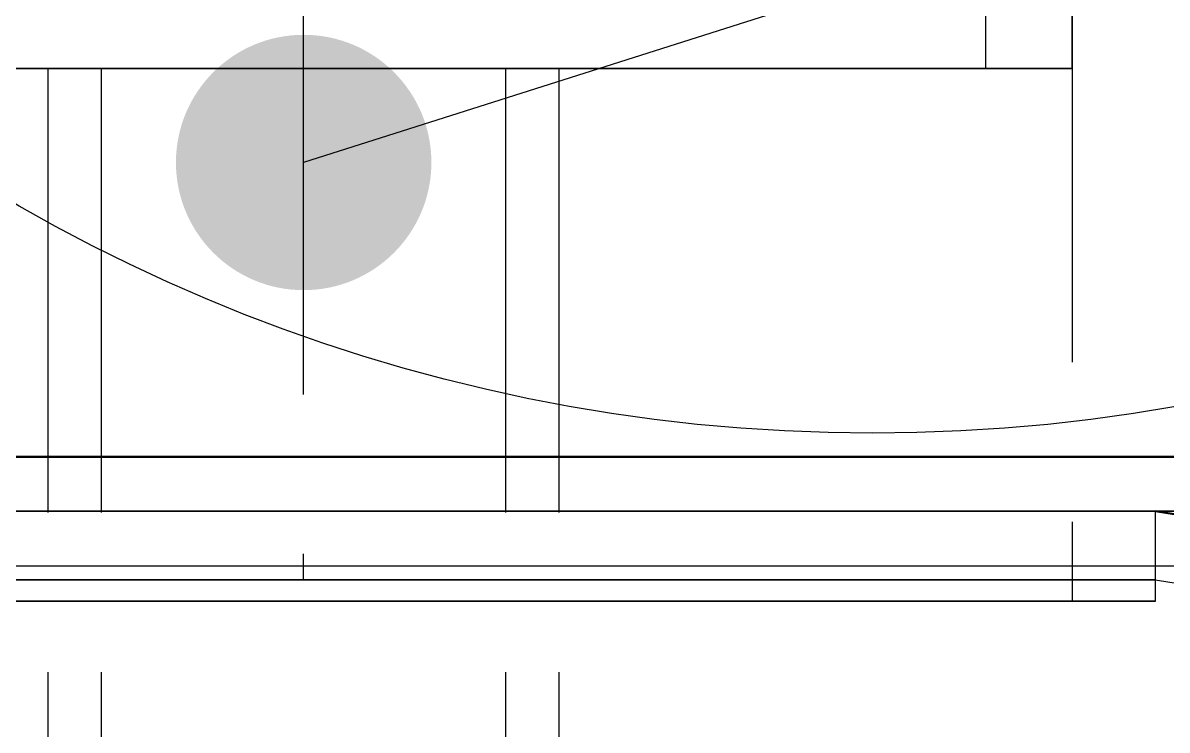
# Model space of a CAD drawing. Header units: millimetres. Extents: x 0 to 594, y 0 to 420.
# Drawn here: x 91.43 to 96.81, y 347.55 to 350.87 of the extents above; entities that cross this region are included whole.
import ezdxf

# ---------------------------------------------------------------- set-up
doc = ezdxf.new("R2010")
doc.units = ezdxf.units.MM
doc.linetypes.add('ISO02-TRAZOS', pattern=[3.75, 3, -0.75])
doc.linetypes.add('ISO04-TRAZO-PUNTO', pattern=[7.625, 6, -0.75, 0.125, -0.75])
for name, color, linetype, lineweight in [('01-VISIBLE', 7, 'CONTINUOUS', 50), ('02-OCULTA', 4, 'ISO02-TRAZOS', 25), ('03-EJE', 1, 'ISO04-TRAZO-PUNTO', 25), ('08-FINA', 5, 'CONTINUOUS', 25)]:
    doc.layers.add(name, color=color, linetype=linetype, lineweight=lineweight)

msp = doc.modelspace()

# ---------------------------------------------------------------- hatches: boundary and pattern name
at = {"layer": '08-FINA'}
h = msp.add_hatch(color=7, dxfattribs=at)
h.dxf.hatch_style = 1
edge = h.paths.add_edge_path()
edge.add_arc((92.75, 350.2147), 0.6, 0, 360)

# ---------------------------------------------------------------- linework, layer by layer
at = {"layer": '01-VISIBLE'}
for points in [[(96.85, 348.8321), (96.8, 348.8321), (96.75, 348.8321), (96.7, 348.8321), (96.65, 348.8321), (96.6, 348.8321), (96.55, 348.8321), (96.5, 348.8321), (96.45, 348.8321), (96.4, 348.8321), (96.35, 348.8321), (96.3, 348.8321), (96.25, 348.8321), (96.2, 348.8321), (96.15, 348.8321), (96.1, 348.8321), (96.05, 348.8321), (96, 348.8321), (95.95, 348.8321), (95.9, 348.8321), (95.85, 348.8321), (95.8, 348.8321), (95.75, 348.8321), (95.7, 348.8321), (95.65, 348.8321), (95.6, 348.8321), (95.55, 348.8321), (95.5, 348.8321), (95.45, 348.8321), (95.4, 348.8321), (95.35, 348.8321), (95.3, 348.8321), (95.25, 348.8321), (95.2, 348.8321), (95.15, 348.8321), (95.1, 348.8321), (95.05, 348.8321), (95, 348.8321), (94.95, 348.8321), (94.9, 348.8321), (94.85, 348.8321), (94.8, 348.8321), (94.75, 348.8321), (94.7, 348.8321), (94.65, 348.8321), (94.6, 348.8321), (94.55, 348.8321), (94.5, 348.8321), (94.45, 348.8321), (94.4, 348.8321), (94.35, 348.8321), (94.3, 348.8321), (94.25, 348.8321), (94.2, 348.8321), (94.15, 348.8321), (94.1, 348.8321), (94.05, 348.8321), (94, 348.8321), (93.95, 348.8321), (93.9, 348.8321), (93.85, 348.8321), (93.8, 348.8321), (93.75, 348.8321), (93.7, 348.8321), (93.65, 348.8321), (93.6, 348.8321), (93.55, 348.8321), (93.5, 348.8321), (93.45, 348.8321), (93.4, 348.8321), (93.35, 348.8321), (93.3, 348.8321), (93.25, 348.8321), (93.2, 348.8321), (93.15, 348.8321), (93.1, 348.8321), (93.05, 348.8321), (93, 348.8321), (92.95, 348.8321), (92.9, 348.8321), (92.85, 348.8321), (92.8, 348.8321), (92.75, 348.8321), (92.7, 348.8321), (92.65, 348.8321), (92.6, 348.8321), (92.55, 348.8321), (92.5, 348.8321), (92.45, 348.8321), (92.4, 348.8321), (92.35, 348.8321), (92.3, 348.8321), (92.25, 348.8321), (92.2, 348.8321), (92.15, 348.8321), (92.1, 348.8321), (92.05, 348.8321), (92, 348.8321), (91.95, 348.8321), (91.9, 348.8321), (91.85, 348.8321), (91.8, 348.8321), (91.75, 348.8321), (91.7, 348.8321), (91.65, 348.8321), (91.6, 348.8321), (91.55, 348.8321), (91.5, 348.8321), (91.45, 348.8321), (91.4, 348.8321)], [(96.85, 348.5607), (96.8005, 348.5683), (96.751, 348.5759)]]:
    msp.add_lwpolyline(points, dxfattribs=at)
at = {"layer": '02-OCULTA'}
for p, q in [((95.955, 350.6561), (95.955, 352.2761)), ((96.36, 352.2761), (96.36, 348.1533)), ((96.36, 350.6561), (96.36, 352.2761)), ((91.55, 262.32), (91.55, 350.6561)), ((91.8, 262.32), (91.8, 350.6561)), ((93.7, 262.32), (93.7, 350.6561)), ((93.95, 262.32), (93.95, 350.6561)), ((96.75, 348.5761), (96.75, 348.2533)), ((96.751, 348.1533), (96.751, 348.5761))]:
    msp.add_line(p, q, dxfattribs=at)
for points in [[(96.36, 350.6561), (96.3099, 350.6561), (96.2597, 350.6561), (96.2096, 350.6561), (96.1594, 350.6561), (96.1093, 350.6561), (96.0592, 350.6561), (96.009, 350.6561), (95.9589, 350.6561), (95.9087, 350.6561), (95.8586, 350.6561), (95.8085, 350.6561), (95.7583, 350.6561), (95.7082, 350.6561), (95.6581, 350.6561), (95.6079, 350.6561), (95.5578, 350.6561), (95.5076, 350.6561), (95.4575, 350.6561), (95.4074, 350.6561), (95.3572, 350.6561), (95.3071, 350.6561), (95.2569, 350.6561), (95.2068, 350.6561), (95.1567, 350.6561), (95.1065, 350.6561), (95.0564, 350.6561), (95.0062, 350.6561), (94.9561, 350.6561), (94.906, 350.6561), (94.8558, 350.6561), (94.8057, 350.6561), (94.7556, 350.6561), (94.7054, 350.6561), (94.6553, 350.6561), (94.6051, 350.6561), (94.555, 350.6561), (94.5049, 350.6561), (94.4547, 350.6561), (94.4046, 350.6561), (94.3544, 350.6561), (94.3043, 350.6561), (94.2542, 350.6561), (94.204, 350.6561), (94.1539, 350.6561), (94.1038, 350.6561), (94.0536, 350.6561), (94.0035, 350.6561), (93.9533, 350.6561), (93.9032, 350.6561), (93.8531, 350.6561), (93.8029, 350.6561), (93.7528, 350.6561), (93.7026, 350.6561), (93.6525, 350.6561), (93.6024, 350.6561), (93.5522, 350.6561), (93.5021, 350.6561), (93.4519, 350.6561), (93.4018, 350.6561), (93.3517, 350.6561), (93.3015, 350.6561), (93.2514, 350.6561), (93.2013, 350.6561), (93.1511, 350.6561), (93.101, 350.6561), (93.0508, 350.6561), (93.0007, 350.6561), (92.9506, 350.6561), (92.9004, 350.6561), (92.8503, 350.6561), (92.8001, 350.6561), (92.75, 350.6561), (92.6999, 350.6561), (92.6497, 350.6561), (92.5996, 350.6561), (92.5494, 350.6561), (92.4993, 350.6561), (92.4492, 350.6561), (92.399, 350.6561), (92.3489, 350.6561), (92.2987, 350.6561), (92.2486, 350.6561), (92.1985, 350.6561), (92.1483, 350.6561), (92.0982, 350.6561), (92.0481, 350.6561), (91.9979, 350.6561), (91.9478, 350.6561), (91.8976, 350.6561), (91.8475, 350.6561), (91.7974, 350.6561), (91.7472, 350.6561), (91.6971, 350.6561), (91.6469, 350.6561), (91.5968, 350.6561), (91.5467, 350.6561), (91.4965, 350.6561), (91.4464, 350.6561), (91.3962, 350.6561)], [(91.3962, 350.6561), (91.4464, 350.6561), (91.4965, 350.6561), (91.5467, 350.6561), (91.5968, 350.6561), (91.6469, 350.6561), (91.6971, 350.6561), (91.7472, 350.6561), (91.7974, 350.6561), (91.8475, 350.6561), (91.8976, 350.6561), (91.9478, 350.6561), (91.9979, 350.6561), (92.0481, 350.6561), (92.0982, 350.6561), (92.1483, 350.6561), (92.1985, 350.6561), (92.2486, 350.6561), (92.2987, 350.6561), (92.3489, 350.6561), (92.399, 350.6561), (92.4492, 350.6561), (92.4993, 350.6561), (92.5494, 350.6561), (92.5996, 350.6561), (92.6497, 350.6561), (92.6999, 350.6561), (92.75, 350.6561), (92.8001, 350.6561), (92.8503, 350.6561), (92.9004, 350.6561), (92.9506, 350.6561), (93.0007, 350.6561), (93.0508, 350.6561), (93.101, 350.6561), (93.1511, 350.6561), (93.2013, 350.6561), (93.2514, 350.6561), (93.3015, 350.6561), (93.3517, 350.6561), (93.4018, 350.6561), (93.4519, 350.6561), (93.5021, 350.6561), (93.5522, 350.6561), (93.6024, 350.6561), (93.6525, 350.6561), (93.7026, 350.6561), (93.7528, 350.6561), (93.8029, 350.6561), (93.8531, 350.6561), (93.9032, 350.6561), (93.9533, 350.6561), (94.0035, 350.6561), (94.0536, 350.6561), (94.1038, 350.6561), (94.1539, 350.6561), (94.204, 350.6561), (94.2542, 350.6561), (94.3043, 350.6561), (94.3544, 350.6561), (94.4046, 350.6561), (94.4547, 350.6561), (94.5049, 350.6561), (94.555, 350.6561), (94.6051, 350.6561), (94.6553, 350.6561), (94.7054, 350.6561), (94.7556, 350.6561), (94.8057, 350.6561), (94.8558, 350.6561), (94.906, 350.6561), (94.9561, 350.6561), (95.0062, 350.6561), (95.0564, 350.6561), (95.1065, 350.6561), (95.1567, 350.6561), (95.2068, 350.6561), (95.2569, 350.6561), (95.3071, 350.6561), (95.3572, 350.6561), (95.4074, 350.6561), (95.4575, 350.6561), (95.5076, 350.6561), (95.5578, 350.6561), (95.6079, 350.6561), (95.6581, 350.6561), (95.7082, 350.6561), (95.7583, 350.6561), (95.8085, 350.6561), (95.8586, 350.6561), (95.9087, 350.6561), (95.9589, 350.6561), (96.009, 350.6561), (96.0592, 350.6561), (96.1093, 350.6561), (96.1594, 350.6561), (96.2096, 350.6561), (96.2597, 350.6561), (96.3099, 350.6561), (96.36, 350.6561)], [(95.955, 350.6561), (95.9049, 350.6561), (95.8548, 350.6561), (95.8048, 350.6561), (95.7547, 350.6561), (95.7046, 350.6561), (95.6545, 350.6561), (95.6045, 350.6561), (95.5544, 350.6561), (95.5043, 350.6561), (95.4542, 350.6561), (95.4041, 350.6561), (95.3541, 350.6561), (95.304, 350.6561), (95.2539, 350.6561), (95.2038, 350.6561), (95.1538, 350.6561), (95.1037, 350.6561), (95.0536, 350.6561), (95.0035, 350.6561), (94.9534, 350.6561), (94.9034, 350.6561), (94.8533, 350.6561), (94.8032, 350.6561), (94.7531, 350.6561), (94.703, 350.6561), (94.653, 350.6561), (94.6029, 350.6561), (94.5528, 350.6561), (94.5027, 350.6561), (94.4527, 350.6561), (94.4026, 350.6561), (94.3525, 350.6561), (94.3024, 350.6561), (94.2523, 350.6561), (94.2023, 350.6561), (94.1522, 350.6561), (94.1021, 350.6561), (94.052, 350.6561), (94.002, 350.6561), (93.9519, 350.6561), (93.9018, 350.6561), (93.8517, 350.6561), (93.8016, 350.6561), (93.7516, 350.6561), (93.7015, 350.6561), (93.6514, 350.6561), (93.6013, 350.6561), (93.5512, 350.6561), (93.5012, 350.6561), (93.4511, 350.6561), (93.401, 350.6561), (93.3509, 350.6561), (93.3009, 350.6561), (93.2508, 350.6561), (93.2007, 350.6561), (93.1506, 350.6561), (93.1005, 350.6561), (93.0505, 350.6561), (93.0004, 350.6561), (92.9503, 350.6561), (92.9002, 350.6561), (92.8502, 350.6561), (92.8001, 350.6561), (92.75, 350.6561), (92.6999, 350.6561), (92.6498, 350.6561), (92.5998, 350.6561), (92.5497, 350.6561), (92.4996, 350.6561), (92.4495, 350.6561), (92.3995, 350.6561), (92.3494, 350.6561), (92.2993, 350.6561), (92.2492, 350.6561), (92.1991, 350.6561), (92.1491, 350.6561), (92.099, 350.6561), (92.0489, 350.6561), (91.9988, 350.6561), (91.9488, 350.6561), (91.8987, 350.6561), (91.8486, 350.6561), (91.7985, 350.6561), (91.7484, 350.6561), (91.6984, 350.6561), (91.6483, 350.6561), (91.5982, 350.6561), (91.5481, 350.6561), (91.498, 350.6561), (91.448, 350.6561), (91.3979, 350.6561)], [(91.3979, 350.6561), (91.448, 350.6561), (91.498, 350.6561), (91.5481, 350.6561), (91.5982, 350.6561), (91.6483, 350.6561), (91.6984, 350.6561), (91.7484, 350.6561), (91.7985, 350.6561), (91.8486, 350.6561), (91.8987, 350.6561), (91.9488, 350.6561), (91.9988, 350.6561), (92.0489, 350.6561), (92.099, 350.6561), (92.1491, 350.6561), (92.1991, 350.6561), (92.2492, 350.6561), (92.2993, 350.6561), (92.3494, 350.6561), (92.3995, 350.6561), (92.4495, 350.6561), (92.4996, 350.6561), (92.5497, 350.6561), (92.5998, 350.6561), (92.6498, 350.6561), (92.6999, 350.6561), (92.75, 350.6561), (92.8001, 350.6561), (92.8502, 350.6561), (92.9002, 350.6561), (92.9503, 350.6561), (93.0004, 350.6561), (93.0505, 350.6561), (93.1005, 350.6561), (93.1506, 350.6561), (93.2007, 350.6561), (93.2508, 350.6561), (93.3009, 350.6561), (93.3509, 350.6561), (93.401, 350.6561), (93.4511, 350.6561), (93.5012, 350.6561), (93.5512, 350.6561), (93.6013, 350.6561), (93.6514, 350.6561), (93.7015, 350.6561), (93.7516, 350.6561), (93.8016, 350.6561), (93.8517, 350.6561), (93.9018, 350.6561), (93.9519, 350.6561), (94.002, 350.6561), (94.052, 350.6561), (94.1021, 350.6561), (94.1522, 350.6561), (94.2023, 350.6561), (94.2523, 350.6561), (94.3024, 350.6561), (94.3525, 350.6561), (94.4026, 350.6561), (94.4527, 350.6561), (94.5027, 350.6561), (94.5528, 350.6561), (94.6029, 350.6561), (94.653, 350.6561), (94.703, 350.6561), (94.7531, 350.6561), (94.8032, 350.6561), (94.8533, 350.6561), (94.9034, 350.6561), (94.9534, 350.6561), (95.0035, 350.6561), (95.0536, 350.6561), (95.1037, 350.6561), (95.1538, 350.6561), (95.2038, 350.6561), (95.2539, 350.6561), (95.304, 350.6561), (95.3541, 350.6561), (95.4041, 350.6561), (95.4542, 350.6561), (95.5043, 350.6561), (95.5544, 350.6561), (95.6045, 350.6561), (95.6545, 350.6561), (95.7046, 350.6561), (95.7547, 350.6561), (95.8048, 350.6561), (95.8548, 350.6561), (95.9049, 350.6561), (95.955, 350.6561)], [(93.95, 350.6561), (93.9, 350.6561), (93.85, 350.6561), (93.8, 350.6561), (93.75, 350.6561), (93.7, 350.6561), (93.65, 350.6561), (93.6, 350.6561), (93.55, 350.6561), (93.5, 350.6561), (93.45, 350.6561), (93.4, 350.6561), (93.35, 350.6561), (93.3, 350.6561), (93.25, 350.6561), (93.2, 350.6561), (93.15, 350.6561), (93.1, 350.6561), (93.05, 350.6561), (93, 350.6561), (92.95, 350.6561), (92.9, 350.6561), (92.85, 350.6561), (92.8, 350.6561), (92.75, 350.6561), (92.7, 350.6561), (92.65, 350.6561), (92.6, 350.6561), (92.55, 350.6561), (92.5, 350.6561), (92.45, 350.6561), (92.4, 350.6561), (92.35, 350.6561), (92.3, 350.6561), (92.25, 350.6561), (92.2, 350.6561), (92.15, 350.6561), (92.1, 350.6561), (92.05, 350.6561), (92, 350.6561), (91.95, 350.6561), (91.9, 350.6561), (91.85, 350.6561), (91.8, 350.6561), (91.75, 350.6561), (91.7, 350.6561), (91.65, 350.6561), (91.6, 350.6561), (91.55, 350.6561)], [(91.55, 350.6561), (91.6, 350.6561), (91.65, 350.6561), (91.7, 350.6561), (91.75, 350.6561), (91.8, 350.6561), (91.85, 350.6561), (91.9, 350.6561), (91.95, 350.6561), (92, 350.6561), (92.05, 350.6561), (92.1, 350.6561), (92.15, 350.6561), (92.2, 350.6561), (92.25, 350.6561), (92.3, 350.6561), (92.35, 350.6561), (92.4, 350.6561), (92.45, 350.6561), (92.5, 350.6561), (92.55, 350.6561), (92.6, 350.6561), (92.65, 350.6561), (92.7, 350.6561), (92.75, 350.6561), (92.8, 350.6561), (92.85, 350.6561), (92.9, 350.6561), (92.95, 350.6561), (93, 350.6561), (93.05, 350.6561), (93.1, 350.6561), (93.15, 350.6561), (93.2, 350.6561), (93.25, 350.6561), (93.3, 350.6561), (93.35, 350.6561), (93.4, 350.6561), (93.45, 350.6561), (93.5, 350.6561), (93.55, 350.6561), (93.6, 350.6561), (93.65, 350.6561), (93.7, 350.6561), (93.75, 350.6561), (93.8, 350.6561), (93.85, 350.6561), (93.9, 350.6561), (93.95, 350.6561)], [(93.7, 350.6561), (93.65, 350.6561), (93.6, 350.6561), (93.55, 350.6561), (93.5, 350.6561), (93.45, 350.6561), (93.4, 350.6561), (93.35, 350.6561), (93.3, 350.6561), (93.25, 350.6561), (93.2, 350.6561), (93.15, 350.6561), (93.1, 350.6561), (93.05, 350.6561), (93, 350.6561), (92.95, 350.6561), (92.9, 350.6561), (92.85, 350.6561), (92.8, 350.6561), (92.75, 350.6561), (92.7, 350.6561), (92.65, 350.6561), (92.6, 350.6561), (92.55, 350.6561), (92.5, 350.6561), (92.45, 350.6561), (92.4, 350.6561), (92.35, 350.6561), (92.3, 350.6561), (92.25, 350.6561), (92.2, 350.6561), (92.15, 350.6561), (92.1, 350.6561), (92.05, 350.6561), (92, 350.6561), (91.95, 350.6561), (91.9, 350.6561), (91.85, 350.6561), (91.8, 350.6561)], [(91.8, 350.6561), (91.85, 350.6561), (91.9, 350.6561), (91.95, 350.6561), (92, 350.6561), (92.05, 350.6561), (92.1, 350.6561), (92.15, 350.6561), (92.2, 350.6561), (92.25, 350.6561), (92.3, 350.6561), (92.35, 350.6561), (92.4, 350.6561), (92.45, 350.6561), (92.5, 350.6561), (92.55, 350.6561), (92.6, 350.6561), (92.65, 350.6561), (92.7, 350.6561), (92.75, 350.6561), (92.8, 350.6561), (92.85, 350.6561), (92.9, 350.6561), (92.95, 350.6561), (93, 350.6561), (93.05, 350.6561), (93.1, 350.6561), (93.15, 350.6561), (93.2, 350.6561), (93.25, 350.6561), (93.3, 350.6561), (93.35, 350.6561), (93.4, 350.6561), (93.45, 350.6561), (93.5, 350.6561), (93.55, 350.6561), (93.6, 350.6561), (93.65, 350.6561), (93.7, 350.6561)], [(96.85, 348.8321), (96.8, 348.8321), (96.75, 348.8321), (96.7, 348.8321), (96.65, 348.8321), (96.6, 348.8321), (96.55, 348.8321), (96.5, 348.8321), (96.45, 348.8321), (96.4, 348.8321), (96.35, 348.8321), (96.3, 348.8321), (96.25, 348.8321), (96.2, 348.8321), (96.15, 348.8321), (96.1, 348.8321), (96.05, 348.8321), (96, 348.8321), (95.95, 348.8321), (95.9, 348.8321), (95.85, 348.8321), (95.8, 348.8321), (95.75, 348.8321), (95.7, 348.8321), (95.65, 348.8321), (95.6, 348.8321), (95.55, 348.8321), (95.5, 348.8321), (95.45, 348.8321), (95.4, 348.8321), (95.35, 348.8321), (95.3, 348.8321), (95.25, 348.8321), (95.2, 348.8321), (95.15, 348.8321), (95.1, 348.8321), (95.05, 348.8321), (95, 348.8321), (94.95, 348.8321), (94.9, 348.8321), (94.85, 348.8321), (94.8, 348.8321), (94.75, 348.8321), (94.7, 348.8321), (94.65, 348.8321), (94.6, 348.8321), (94.55, 348.8321), (94.5, 348.8321), (94.45, 348.8321), (94.4, 348.8321), (94.35, 348.8321), (94.3, 348.8321), (94.25, 348.8321), (94.2, 348.8321), (94.15, 348.8321), (94.1, 348.8321), (94.05, 348.8321), (94, 348.8321), (93.95, 348.8321), (93.9, 348.8321), (93.85, 348.8321), (93.8, 348.8321), (93.75, 348.8321), (93.7, 348.8321), (93.65, 348.8321), (93.6, 348.8321), (93.55, 348.8321), (93.5, 348.8321), (93.45, 348.8321), (93.4, 348.8321), (93.35, 348.8321), (93.3, 348.8321), (93.25, 348.8321), (93.2, 348.8321), (93.15, 348.8321), (93.1, 348.8321), (93.05, 348.8321), (93, 348.8321), (92.95, 348.8321), (92.9, 348.8321), (92.85, 348.8321), (92.8, 348.8321), (92.75, 348.8321), (92.7, 348.8321), (92.65, 348.8321), (92.6, 348.8321), (92.55, 348.8321), (92.5, 348.8321), (92.45, 348.8321), (92.4, 348.8321), (92.35, 348.8321), (92.3, 348.8321), (92.25, 348.8321), (92.2, 348.8321), (92.15, 348.8321), (92.1, 348.8321), (92.05, 348.8321), (92, 348.8321), (91.95, 348.8321), (91.9, 348.8321), (91.85, 348.8321), (91.8, 348.8321), (91.75, 348.8321), (91.7, 348.8321), (91.65, 348.8321), (91.6, 348.8321), (91.55, 348.8321), (91.5, 348.8321), (91.45, 348.8321), (91.4, 348.8321)], [(96.751, 348.5761), (96.701, 348.5761), (96.651, 348.5761), (96.601, 348.5761), (96.551, 348.5761), (96.5009, 348.5761), (96.4509, 348.5761), (96.4009, 348.5761), (96.3509, 348.5761), (96.3009, 348.5761), (96.2509, 348.5761), (96.2009, 348.5761), (96.1509, 348.5761), (96.1008, 348.5761), (96.0508, 348.5761), (96.0008, 348.5761), (95.9508, 348.5761), (95.9008, 348.5761), (95.8508, 348.5761), (95.8008, 348.5761), (95.7507, 348.5761), (95.7007, 348.5761), (95.6507, 348.5761), (95.6007, 348.5761), (95.5507, 348.5761), (95.5007, 348.5761), (95.4507, 348.5761), (95.4007, 348.5761), (95.3507, 348.5761), (95.3006, 348.5761), (95.2506, 348.5761), (95.2006, 348.5761), (95.1506, 348.5761), (95.1006, 348.5761), (95.0506, 348.5761), (95.0006, 348.5761), (94.9505, 348.5761), (94.9005, 348.5761), (94.8505, 348.5761), (94.8005, 348.5761), (94.7505, 348.5761), (94.7005, 348.5761), (94.6505, 348.5761), (94.6005, 348.5761), (94.5504, 348.5761), (94.5004, 348.5761), (94.4504, 348.5761), (94.4004, 348.5761), (94.3504, 348.5761), (94.3004, 348.5761), (94.2504, 348.5761), (94.2004, 348.5761), (94.1504, 348.5761), (94.1003, 348.5761), (94.0503, 348.5761), (94.0003, 348.5761), (93.9503, 348.5761), (93.9003, 348.5761), (93.8503, 348.5761), (93.8003, 348.5761), (93.7502, 348.5761), (93.7002, 348.5761), (93.6502, 348.5761), (93.6002, 348.5761), (93.5502, 348.5761), (93.5002, 348.5761), (93.4502, 348.5761), (93.4002, 348.5761), (93.3501, 348.5761), (93.3001, 348.5761), (93.2501, 348.5761), (93.2001, 348.5761), (93.1501, 348.5761), (93.1001, 348.5761), (93.0501, 348.5761), (93.0001, 348.5761), (92.9501, 348.5761), (92.9, 348.5761), (92.85, 348.5761), (92.8, 348.5761), (92.75, 348.5761), (92.7, 348.5761), (92.65, 348.5761), (92.6, 348.5761), (92.5499, 348.5761), (92.4999, 348.5761), (92.4499, 348.5761), (92.3999, 348.5761), (92.3499, 348.5761), (92.2999, 348.5761), (92.2499, 348.5761), (92.1999, 348.5761), (92.1499, 348.5761), (92.0998, 348.5761), (92.0498, 348.5761), (91.9998, 348.5761), (91.9498, 348.5761), (91.8998, 348.5761), (91.8498, 348.5761), (91.7998, 348.5761), (91.7498, 348.5761), (91.6997, 348.5761), (91.6497, 348.5761), (91.5997, 348.5761), (91.5497, 348.5761), (91.4997, 348.5761), (91.4497, 348.5761), (91.3997, 348.5761)], [(91.3997, 348.5761), (91.4497, 348.5761), (91.4997, 348.5761), (91.5497, 348.5761), (91.5997, 348.5761), (91.6497, 348.5761), (91.6997, 348.5761), (91.7498, 348.5761), (91.7998, 348.5761), (91.8498, 348.5761), (91.8998, 348.5761), (91.9498, 348.5761), (91.9998, 348.5761), (92.0498, 348.5761), (92.0998, 348.5761), (92.1499, 348.5761), (92.1999, 348.5761), (92.2499, 348.5761), (92.2999, 348.5761), (92.3499, 348.5761), (92.3999, 348.5761), (92.4499, 348.5761), (92.4999, 348.5761), (92.5499, 348.5761), (92.6, 348.5761), (92.65, 348.5761), (92.7, 348.5761), (92.75, 348.5761), (92.8, 348.5761), (92.85, 348.5761), (92.9, 348.5761), (92.9501, 348.5761), (93.0001, 348.5761), (93.0501, 348.5761), (93.1001, 348.5761), (93.1501, 348.5761), (93.2001, 348.5761), (93.2501, 348.5761), (93.3001, 348.5761), (93.3501, 348.5761), (93.4002, 348.5761), (93.4502, 348.5761), (93.5002, 348.5761), (93.5502, 348.5761), (93.6002, 348.5761), (93.6502, 348.5761), (93.7002, 348.5761), (93.7502, 348.5761), (93.8003, 348.5761), (93.8503, 348.5761), (93.9003, 348.5761), (93.9503, 348.5761), (94.0003, 348.5761), (94.0503, 348.5761), (94.1003, 348.5761), (94.1504, 348.5761), (94.2004, 348.5761), (94.2504, 348.5761), (94.3004, 348.5761), (94.3504, 348.5761), (94.4004, 348.5761), (94.4504, 348.5761), (94.5004, 348.5761), (94.5504, 348.5761), (94.6005, 348.5761), (94.6505, 348.5761), (94.7005, 348.5761), (94.7505, 348.5761), (94.8005, 348.5761), (94.8505, 348.5761), (94.9005, 348.5761), (94.9505, 348.5761), (95.0006, 348.5761), (95.0506, 348.5761), (95.1006, 348.5761), (95.1506, 348.5761), (95.2006, 348.5761), (95.2506, 348.5761), (95.3006, 348.5761), (95.3507, 348.5761), (95.4007, 348.5761), (95.4507, 348.5761), (95.5007, 348.5761), (95.5507, 348.5761), (95.6007, 348.5761), (95.6507, 348.5761), (95.7007, 348.5761), (95.7507, 348.5761), (95.8008, 348.5761), (95.8508, 348.5761), (95.9008, 348.5761), (95.9508, 348.5761), (96.0008, 348.5761), (96.0508, 348.5761), (96.1008, 348.5761), (96.1509, 348.5761), (96.2009, 348.5761), (96.2509, 348.5761), (96.3009, 348.5761), (96.3509, 348.5761), (96.4009, 348.5761), (96.4509, 348.5761), (96.5009, 348.5761), (96.551, 348.5761), (96.601, 348.5761), (96.651, 348.5761), (96.701, 348.5761), (96.751, 348.5761)], [(96.75, 348.5761), (96.7, 348.5761), (96.65, 348.5761), (96.6, 348.5761), (96.55, 348.5761), (96.5, 348.5761), (96.45, 348.5761), (96.4, 348.5761), (96.35, 348.5761), (96.3, 348.5761), (96.25, 348.5761), (96.2, 348.5761), (96.15, 348.5761), (96.1, 348.5761), (96.05, 348.5761), (96, 348.5761), (95.95, 348.5761), (95.9, 348.5761), (95.85, 348.5761), (95.8, 348.5761), (95.75, 348.5761), (95.7, 348.5761), (95.65, 348.5761), (95.6, 348.5761), (95.55, 348.5761), (95.5, 348.5761), (95.45, 348.5761), (95.4, 348.5761), (95.35, 348.5761), (95.3, 348.5761), (95.25, 348.5761), (95.2, 348.5761), (95.15, 348.5761), (95.1, 348.5761), (95.05, 348.5761), (95, 348.5761), (94.95, 348.5761), (94.9, 348.5761), (94.85, 348.5761), (94.8, 348.5761), (94.75, 348.5761), (94.7, 348.5761), (94.65, 348.5761), (94.6, 348.5761), (94.55, 348.5761), (94.5, 348.5761), (94.45, 348.5761), (94.4, 348.5761), (94.35, 348.5761), (94.3, 348.5761), (94.25, 348.5761), (94.2, 348.5761), (94.15, 348.5761), (94.1, 348.5761), (94.05, 348.5761), (94, 348.5761), (93.95, 348.5761), (93.9, 348.5761), (93.85, 348.5761), (93.8, 348.5761), (93.75, 348.5761), (93.7, 348.5761), (93.65, 348.5761), (93.6, 348.5761), (93.55, 348.5761), (93.5, 348.5761), (93.45, 348.5761), (93.4, 348.5761), (93.35, 348.5761), (93.3, 348.5761), (93.25, 348.5761), (93.2, 348.5761), (93.15, 348.5761), (93.1, 348.5761), (93.05, 348.5761), (93, 348.5761), (92.95, 348.5761), (92.9, 348.5761), (92.85, 348.5761), (92.8, 348.5761), (92.75, 348.5761), (92.7, 348.5761), (92.65, 348.5761), (92.6, 348.5761), (92.55, 348.5761), (92.5, 348.5761), (92.45, 348.5761), (92.4, 348.5761), (92.35, 348.5761), (92.3, 348.5761), (92.25, 348.5761), (92.2, 348.5761), (92.15, 348.5761), (92.1, 348.5761), (92.05, 348.5761), (92, 348.5761), (91.95, 348.5761), (91.9, 348.5761), (91.85, 348.5761), (91.8, 348.5761), (91.75, 348.5761), (91.7, 348.5761), (91.65, 348.5761), (91.6, 348.5761), (91.55, 348.5761), (91.5, 348.5761), (91.45, 348.5761), (91.4, 348.5761)], [(91.4, 348.5761), (91.45, 348.5761), (91.5, 348.5761), (91.55, 348.5761), (91.6, 348.5761), (91.65, 348.5761), (91.7, 348.5761), (91.75, 348.5761), (91.8, 348.5761), (91.85, 348.5761), (91.9, 348.5761), (91.95, 348.5761), (92, 348.5761), (92.05, 348.5761), (92.1, 348.5761), (92.15, 348.5761), (92.2, 348.5761), (92.25, 348.5761), (92.3, 348.5761), (92.35, 348.5761), (92.4, 348.5761), (92.45, 348.5761), (92.5, 348.5761), (92.55, 348.5761), (92.6, 348.5761), (92.65, 348.5761), (92.7, 348.5761), (92.75, 348.5761), (92.8, 348.5761), (92.85, 348.5761), (92.9, 348.5761), (92.95, 348.5761), (93, 348.5761), (93.05, 348.5761), (93.1, 348.5761), (93.15, 348.5761), (93.2, 348.5761), (93.25, 348.5761), (93.3, 348.5761), (93.35, 348.5761), (93.4, 348.5761), (93.45, 348.5761), (93.5, 348.5761), (93.55, 348.5761), (93.6, 348.5761), (93.65, 348.5761), (93.7, 348.5761), (93.75, 348.5761), (93.8, 348.5761), (93.85, 348.5761), (93.9, 348.5761), (93.95, 348.5761), (94, 348.5761), (94.05, 348.5761), (94.1, 348.5761), (94.15, 348.5761), (94.2, 348.5761), (94.25, 348.5761), (94.3, 348.5761), (94.35, 348.5761), (94.4, 348.5761), (94.45, 348.5761), (94.5, 348.5761), (94.55, 348.5761), (94.6, 348.5761), (94.65, 348.5761), (94.7, 348.5761), (94.75, 348.5761), (94.8, 348.5761), (94.85, 348.5761), (94.9, 348.5761), (94.95, 348.5761), (95, 348.5761), (95.05, 348.5761), (95.1, 348.5761), (95.15, 348.5761), (95.2, 348.5761), (95.25, 348.5761), (95.3, 348.5761), (95.35, 348.5761), (95.4, 348.5761), (95.45, 348.5761), (95.5, 348.5761), (95.55, 348.5761), (95.6, 348.5761), (95.65, 348.5761), (95.7, 348.5761), (95.75, 348.5761), (95.8, 348.5761), (95.85, 348.5761), (95.9, 348.5761), (95.95, 348.5761), (96, 348.5761), (96.05, 348.5761), (96.1, 348.5761), (96.15, 348.5761), (96.2, 348.5761), (96.25, 348.5761), (96.3, 348.5761), (96.35, 348.5761), (96.4, 348.5761), (96.45, 348.5761), (96.5, 348.5761), (96.55, 348.5761), (96.6, 348.5761), (96.65, 348.5761), (96.7, 348.5761), (96.75, 348.5761)], [(96.85, 348.5761), (96.8, 348.5761), (96.75, 348.5761), (96.7, 348.5761), (96.65, 348.5761), (96.6, 348.5761), (96.55, 348.5761), (96.5, 348.5761), (96.45, 348.5761), (96.4, 348.5761), (96.35, 348.5761), (96.3, 348.5761), (96.25, 348.5761), (96.2, 348.5761), (96.15, 348.5761), (96.1, 348.5761), (96.05, 348.5761), (96, 348.5761), (95.95, 348.5761), (95.9, 348.5761), (95.85, 348.5761), (95.8, 348.5761), (95.75, 348.5761), (95.7, 348.5761), (95.65, 348.5761), (95.6, 348.5761), (95.55, 348.5761), (95.5, 348.5761), (95.45, 348.5761), (95.4, 348.5761), (95.35, 348.5761), (95.3, 348.5761), (95.25, 348.5761), (95.2, 348.5761), (95.15, 348.5761), (95.1, 348.5761), (95.05, 348.5761), (95, 348.5761), (94.95, 348.5761), (94.9, 348.5761), (94.85, 348.5761), (94.8, 348.5761), (94.75, 348.5761), (94.7, 348.5761), (94.65, 348.5761), (94.6, 348.5761), (94.55, 348.5761), (94.5, 348.5761), (94.45, 348.5761), (94.4, 348.5761), (94.35, 348.5761), (94.3, 348.5761), (94.25, 348.5761), (94.2, 348.5761), (94.15, 348.5761), (94.1, 348.5761), (94.05, 348.5761), (94, 348.5761), (93.95, 348.5761), (93.9, 348.5761), (93.85, 348.5761), (93.8, 348.5761), (93.75, 348.5761), (93.7, 348.5761), (93.65, 348.5761), (93.6, 348.5761), (93.55, 348.5761), (93.5, 348.5761), (93.45, 348.5761), (93.4, 348.5761), (93.35, 348.5761), (93.3, 348.5761), (93.25, 348.5761), (93.2, 348.5761), (93.15, 348.5761), (93.1, 348.5761), (93.05, 348.5761), (93, 348.5761), (92.95, 348.5761), (92.9, 348.5761), (92.85, 348.5761), (92.8, 348.5761), (92.75, 348.5761), (92.7, 348.5761), (92.65, 348.5761), (92.6, 348.5761), (92.55, 348.5761), (92.5, 348.5761), (92.45, 348.5761), (92.4, 348.5761), (92.35, 348.5761), (92.3, 348.5761), (92.25, 348.5761), (92.2, 348.5761), (92.15, 348.5761), (92.1, 348.5761), (92.05, 348.5761), (92, 348.5761), (91.95, 348.5761), (91.9, 348.5761), (91.85, 348.5761), (91.8, 348.5761), (91.75, 348.5761), (91.7, 348.5761), (91.65, 348.5761), (91.6, 348.5761), (91.55, 348.5761), (91.5, 348.5761), (91.45, 348.5761), (91.4, 348.5761)], [(91.4, 348.5761), (91.45, 348.5761), (91.5, 348.5761), (91.55, 348.5761), (91.6, 348.5761), (91.65, 348.5761), (91.7, 348.5761), (91.75, 348.5761), (91.8, 348.5761), (91.85, 348.5761), (91.9, 348.5761), (91.95, 348.5761), (92, 348.5761), (92.05, 348.5761), (92.1, 348.5761), (92.15, 348.5761), (92.2, 348.5761), (92.25, 348.5761), (92.3, 348.5761), (92.35, 348.5761), (92.4, 348.5761), (92.45, 348.5761), (92.5, 348.5761), (92.55, 348.5761), (92.6, 348.5761), (92.65, 348.5761), (92.7, 348.5761), (92.75, 348.5761), (92.8, 348.5761), (92.85, 348.5761), (92.9, 348.5761), (92.95, 348.5761), (93, 348.5761), (93.05, 348.5761), (93.1, 348.5761), (93.15, 348.5761), (93.2, 348.5761), (93.25, 348.5761), (93.3, 348.5761), (93.35, 348.5761), (93.4, 348.5761), (93.45, 348.5761), (93.5, 348.5761), (93.55, 348.5761), (93.6, 348.5761), (93.65, 348.5761), (93.7, 348.5761), (93.75, 348.5761), (93.8, 348.5761), (93.85, 348.5761), (93.9, 348.5761), (93.95, 348.5761), (94, 348.5761), (94.05, 348.5761), (94.1, 348.5761), (94.15, 348.5761), (94.2, 348.5761), (94.25, 348.5761), (94.3, 348.5761), (94.35, 348.5761), (94.4, 348.5761), (94.45, 348.5761), (94.5, 348.5761), (94.55, 348.5761), (94.6, 348.5761), (94.65, 348.5761), (94.7, 348.5761), (94.75, 348.5761), (94.8, 348.5761), (94.85, 348.5761), (94.9, 348.5761), (94.95, 348.5761), (95, 348.5761), (95.05, 348.5761), (95.1, 348.5761), (95.15, 348.5761), (95.2, 348.5761), (95.25, 348.5761), (95.3, 348.5761), (95.35, 348.5761), (95.4, 348.5761), (95.45, 348.5761), (95.5, 348.5761), (95.55, 348.5761), (95.6, 348.5761), (95.65, 348.5761), (95.7, 348.5761), (95.75, 348.5761), (95.8, 348.5761), (95.85, 348.5761), (95.9, 348.5761), (95.95, 348.5761), (96, 348.5761), (96.05, 348.5761), (96.1, 348.5761), (96.15, 348.5761), (96.2, 348.5761), (96.25, 348.5761), (96.3, 348.5761), (96.35, 348.5761), (96.4, 348.5761), (96.45, 348.5761), (96.5, 348.5761), (96.55, 348.5761), (96.6, 348.5761), (96.65, 348.5761), (96.7, 348.5761), (96.75, 348.5761), (96.8, 348.5761), (96.85, 348.5761)], [(96.751, 348.5759), (96.7508, 348.576), (96.7507, 348.576), (96.7505, 348.576), (96.7503, 348.576), (96.7502, 348.5761), (96.75, 348.5761)], [(91.4, 348.3201), (91.45, 348.3201), (91.5, 348.3201), (91.55, 348.3201), (91.6, 348.3201), (91.65, 348.3201), (91.7, 348.3201), (91.75, 348.3201), (91.8, 348.3201), (91.85, 348.3201), (91.9, 348.3201), (91.95, 348.3201), (92, 348.3201), (92.05, 348.3201), (92.1, 348.3201), (92.15, 348.3201), (92.2, 348.3201), (92.25, 348.3201), (92.3, 348.3201), (92.35, 348.3201), (92.4, 348.3201), (92.45, 348.3201), (92.5, 348.3201), (92.55, 348.3201), (92.6, 348.3201), (92.65, 348.3201), (92.7, 348.3201), (92.75, 348.3201), (92.8, 348.3201), (92.85, 348.3201), (92.9, 348.3201), (92.95, 348.3201), (93, 348.3201), (93.05, 348.3201), (93.1, 348.3201), (93.15, 348.3201), (93.2, 348.3201), (93.25, 348.3201), (93.3, 348.3201), (93.35, 348.3201), (93.4, 348.3201), (93.45, 348.3201), (93.5, 348.3201), (93.55, 348.3201), (93.6, 348.3201), (93.65, 348.3201), (93.7, 348.3201), (93.75, 348.3201), (93.8, 348.3201), (93.85, 348.3201), (93.9, 348.3201), (93.95, 348.3201), (94, 348.3201), (94.05, 348.3201), (94.1, 348.3201), (94.15, 348.3201), (94.2, 348.3201), (94.25, 348.3201), (94.3, 348.3201), (94.35, 348.3201), (94.4, 348.3201), (94.45, 348.3201), (94.5, 348.3201), (94.55, 348.3201), (94.6, 348.3201), (94.65, 348.3201), (94.7, 348.3201), (94.75, 348.3201), (94.8, 348.3201), (94.85, 348.3201), (94.9, 348.3201), (94.95, 348.3201), (95, 348.3201), (95.05, 348.3201), (95.1, 348.3201), (95.15, 348.3201), (95.2, 348.3201), (95.25, 348.3201), (95.3, 348.3201), (95.35, 348.3201), (95.4, 348.3201), (95.45, 348.3201), (95.5, 348.3201), (95.55, 348.3201), (95.6, 348.3201), (95.65, 348.3201), (95.7, 348.3201), (95.75, 348.3201), (95.8, 348.3201), (95.85, 348.3201), (95.9, 348.3201), (95.95, 348.3201), (96, 348.3201), (96.05, 348.3201), (96.1, 348.3201), (96.15, 348.3201), (96.2, 348.3201), (96.25, 348.3201), (96.3, 348.3201), (96.35, 348.3201), (96.4, 348.3201), (96.45, 348.3201), (96.5, 348.3201), (96.55, 348.3201), (96.6, 348.3201), (96.65, 348.3201), (96.7, 348.3201), (96.75, 348.3201), (96.8, 348.3201), (96.85, 348.3201)], [(91.4, 348.3201), (91.45, 348.3201), (91.5, 348.3201), (91.55, 348.3201), (91.6, 348.3201), (91.65, 348.3201), (91.7, 348.3201), (91.75, 348.3201), (91.8, 348.3201), (91.85, 348.3201), (91.9, 348.3201), (91.95, 348.3201), (92, 348.3201), (92.05, 348.3201), (92.1, 348.3201), (92.15, 348.3201), (92.2, 348.3201), (92.25, 348.3201), (92.3, 348.3201), (92.35, 348.3201), (92.4, 348.3201), (92.45, 348.3201), (92.5, 348.3201), (92.55, 348.3201), (92.6, 348.3201), (92.65, 348.3201), (92.7, 348.3201), (92.75, 348.3201), (92.8, 348.3201), (92.85, 348.3201), (92.9, 348.3201), (92.95, 348.3201), (93, 348.3201), (93.05, 348.3201), (93.1, 348.3201), (93.15, 348.3201), (93.2, 348.3201), (93.25, 348.3201), (93.3, 348.3201), (93.35, 348.3201), (93.4, 348.3201), (93.45, 348.3201), (93.5, 348.3201), (93.55, 348.3201), (93.6, 348.3201), (93.65, 348.3201), (93.7, 348.3201), (93.75, 348.3201), (93.8, 348.3201), (93.85, 348.3201), (93.9, 348.3201), (93.95, 348.3201), (94, 348.3201), (94.05, 348.3201), (94.1, 348.3201), (94.15, 348.3201), (94.2, 348.3201), (94.25, 348.3201), (94.3, 348.3201), (94.35, 348.3201), (94.4, 348.3201), (94.45, 348.3201), (94.5, 348.3201), (94.55, 348.3201), (94.6, 348.3201), (94.65, 348.3201), (94.7, 348.3201), (94.75, 348.3201), (94.8, 348.3201), (94.85, 348.3201), (94.9, 348.3201), (94.95, 348.3201), (95, 348.3201), (95.05, 348.3201), (95.1, 348.3201), (95.15, 348.3201), (95.2, 348.3201), (95.25, 348.3201), (95.3, 348.3201), (95.35, 348.3201), (95.4, 348.3201), (95.45, 348.3201), (95.5, 348.3201), (95.55, 348.3201), (95.6, 348.3201), (95.65, 348.3201), (95.7, 348.3201), (95.75, 348.3201), (95.8, 348.3201), (95.85, 348.3201), (95.9, 348.3201), (95.95, 348.3201), (96, 348.3201), (96.05, 348.3201), (96.1, 348.3201), (96.15, 348.3201), (96.2, 348.3201), (96.25, 348.3201), (96.3, 348.3201), (96.35, 348.3201), (96.4, 348.3201), (96.45, 348.3201), (96.5, 348.3201), (96.55, 348.3201), (96.6, 348.3201), (96.65, 348.3201), (96.7, 348.3201), (96.75, 348.3201), (96.8, 348.3201), (96.85, 348.3201)], [(96.75, 348.2533), (96.7, 348.2533), (96.65, 348.2533), (96.6, 348.2533), (96.55, 348.2533), (96.5, 348.2533), (96.45, 348.2533), (96.4, 348.2533), (96.35, 348.2533), (96.3, 348.2533), (96.25, 348.2533), (96.2, 348.2533), (96.15, 348.2533), (96.1, 348.2533), (96.05, 348.2533), (96, 348.2533), (95.95, 348.2533), (95.9, 348.2533), (95.85, 348.2533), (95.8, 348.2533), (95.75, 348.2533), (95.7, 348.2533), (95.65, 348.2533), (95.6, 348.2533), (95.55, 348.2533), (95.5, 348.2533), (95.45, 348.2533), (95.4, 348.2533), (95.35, 348.2533), (95.3, 348.2533), (95.25, 348.2533), (95.2, 348.2533), (95.15, 348.2533), (95.1, 348.2533), (95.05, 348.2533), (95, 348.2533), (94.95, 348.2533), (94.9, 348.2533), (94.85, 348.2533), (94.8, 348.2533), (94.75, 348.2533), (94.7, 348.2533), (94.65, 348.2533), (94.6, 348.2533), (94.55, 348.2533), (94.5, 348.2533), (94.45, 348.2533), (94.4, 348.2533), (94.35, 348.2533), (94.3, 348.2533), (94.25, 348.2533), (94.2, 348.2533), (94.15, 348.2533), (94.1, 348.2533), (94.05, 348.2533), (94, 348.2533), (93.95, 348.2533), (93.9, 348.2533), (93.85, 348.2533), (93.8, 348.2533), (93.75, 348.2533), (93.7, 348.2533), (93.65, 348.2533), (93.6, 348.2533), (93.55, 348.2533), (93.5, 348.2533), (93.45, 348.2533), (93.4, 348.2533), (93.35, 348.2533), (93.3, 348.2533), (93.25, 348.2533), (93.2, 348.2533), (93.15, 348.2533), (93.1, 348.2533), (93.05, 348.2533), (93, 348.2533), (92.95, 348.2533), (92.9, 348.2533), (92.85, 348.2533), (92.8, 348.2533), (92.75, 348.2533), (92.7, 348.2533), (92.65, 348.2533), (92.6, 348.2533), (92.55, 348.2533), (92.5, 348.2533), (92.45, 348.2533), (92.4, 348.2533), (92.35, 348.2533), (92.3, 348.2533), (92.25, 348.2533), (92.2, 348.2533), (92.15, 348.2533), (92.1, 348.2533), (92.05, 348.2533), (92, 348.2533), (91.95, 348.2533), (91.9, 348.2533), (91.85, 348.2533), (91.8, 348.2533), (91.75, 348.2533), (91.7, 348.2533), (91.65, 348.2533), (91.6, 348.2533), (91.55, 348.2533), (91.5, 348.2533), (91.45, 348.2533), (91.4, 348.2533)], [(91.4, 348.2533), (91.45, 348.2533), (91.5, 348.2533), (91.55, 348.2533), (91.6, 348.2533), (91.65, 348.2533), (91.7, 348.2533), (91.75, 348.2533), (91.8, 348.2533), (91.85, 348.2533), (91.9, 348.2533), (91.95, 348.2533), (92, 348.2533), (92.05, 348.2533), (92.1, 348.2533), (92.15, 348.2533), (92.2, 348.2533), (92.25, 348.2533), (92.3, 348.2533), (92.35, 348.2533), (92.4, 348.2533), (92.45, 348.2533), (92.5, 348.2533), (92.55, 348.2533), (92.6, 348.2533), (92.65, 348.2533), (92.7, 348.2533), (92.75, 348.2533), (92.8, 348.2533), (92.85, 348.2533), (92.9, 348.2533), (92.95, 348.2533), (93, 348.2533), (93.05, 348.2533), (93.1, 348.2533), (93.15, 348.2533), (93.2, 348.2533), (93.25, 348.2533), (93.3, 348.2533), (93.35, 348.2533), (93.4, 348.2533), (93.45, 348.2533), (93.5, 348.2533), (93.55, 348.2533), (93.6, 348.2533), (93.65, 348.2533), (93.7, 348.2533), (93.75, 348.2533), (93.8, 348.2533), (93.85, 348.2533), (93.9, 348.2533), (93.95, 348.2533), (94, 348.2533), (94.05, 348.2533), (94.1, 348.2533), (94.15, 348.2533), (94.2, 348.2533), (94.25, 348.2533), (94.3, 348.2533), (94.35, 348.2533), (94.4, 348.2533), (94.45, 348.2533), (94.5, 348.2533), (94.55, 348.2533), (94.6, 348.2533), (94.65, 348.2533), (94.7, 348.2533), (94.75, 348.2533), (94.8, 348.2533), (94.85, 348.2533), (94.9, 348.2533), (94.95, 348.2533), (95, 348.2533), (95.05, 348.2533), (95.1, 348.2533), (95.15, 348.2533), (95.2, 348.2533), (95.25, 348.2533), (95.3, 348.2533), (95.35, 348.2533), (95.4, 348.2533), (95.45, 348.2533), (95.5, 348.2533), (95.55, 348.2533), (95.6, 348.2533), (95.65, 348.2533), (95.7, 348.2533), (95.75, 348.2533), (95.8, 348.2533), (95.85, 348.2533), (95.9, 348.2533), (95.95, 348.2533), (96, 348.2533), (96.05, 348.2533), (96.1, 348.2533), (96.15, 348.2533), (96.2, 348.2533), (96.25, 348.2533), (96.3, 348.2533), (96.35, 348.2533), (96.4, 348.2533), (96.45, 348.2533), (96.5, 348.2533), (96.55, 348.2533), (96.6, 348.2533), (96.65, 348.2533), (96.7, 348.2533), (96.75, 348.2533)], [(96.75, 348.2533), (96.7995, 348.2455), (96.849, 348.2377)], [(96.36, 348.1533), (96.3099, 348.1533), (96.2597, 348.1533), (96.2096, 348.1533), (96.1594, 348.1533), (96.1093, 348.1533), (96.0592, 348.1533), (96.009, 348.1533), (95.9589, 348.1533), (95.9087, 348.1533), (95.8586, 348.1533), (95.8085, 348.1533), (95.7583, 348.1533), (95.7082, 348.1533), (95.6581, 348.1533), (95.6079, 348.1533), (95.5578, 348.1533), (95.5076, 348.1533), (95.4575, 348.1533), (95.4074, 348.1533), (95.3572, 348.1533), (95.3071, 348.1533), (95.2569, 348.1533), (95.2068, 348.1533), (95.1567, 348.1533), (95.1065, 348.1533), (95.0564, 348.1533), (95.0062, 348.1533), (94.9561, 348.1533), (94.906, 348.1533), (94.8558, 348.1533), (94.8057, 348.1533), (94.7556, 348.1533), (94.7054, 348.1533), (94.6553, 348.1533), (94.6051, 348.1533), (94.555, 348.1533), (94.5049, 348.1533), (94.4547, 348.1533), (94.4046, 348.1533), (94.3544, 348.1533), (94.3043, 348.1533), (94.2542, 348.1533), (94.204, 348.1533), (94.1539, 348.1533), (94.1038, 348.1533), (94.0536, 348.1533), (94.0035, 348.1533), (93.9533, 348.1533), (93.9032, 348.1533), (93.8531, 348.1533), (93.8029, 348.1533), (93.7528, 348.1533), (93.7026, 348.1533), (93.6525, 348.1533), (93.6024, 348.1533), (93.5522, 348.1533), (93.5021, 348.1533), (93.4519, 348.1533), (93.4018, 348.1533), (93.3517, 348.1533), (93.3015, 348.1533), (93.2514, 348.1533), (93.2013, 348.1533), (93.1511, 348.1533), (93.101, 348.1533), (93.0508, 348.1533), (93.0007, 348.1533), (92.9506, 348.1533), (92.9004, 348.1533), (92.8503, 348.1533), (92.8001, 348.1533), (92.75, 348.1533), (92.6999, 348.1533), (92.6497, 348.1533), (92.5996, 348.1533), (92.5494, 348.1533), (92.4993, 348.1533), (92.4492, 348.1533), (92.399, 348.1533), (92.3489, 348.1533), (92.2987, 348.1533), (92.2486, 348.1533), (92.1985, 348.1533), (92.1483, 348.1533), (92.0982, 348.1533), (92.0481, 348.1533), (91.9979, 348.1533), (91.9478, 348.1533), (91.8976, 348.1533), (91.8475, 348.1533), (91.7974, 348.1533), (91.7472, 348.1533), (91.6971, 348.1533), (91.6469, 348.1533), (91.5968, 348.1533), (91.5467, 348.1533), (91.4965, 348.1533), (91.4464, 348.1533), (91.3962, 348.1533)], [(91.3962, 348.1533), (91.4464, 348.1533), (91.4965, 348.1533), (91.5467, 348.1533), (91.5968, 348.1533), (91.6469, 348.1533), (91.6971, 348.1533), (91.7472, 348.1533), (91.7974, 348.1533), (91.8475, 348.1533), (91.8976, 348.1533), (91.9478, 348.1533), (91.9979, 348.1533), (92.0481, 348.1533), (92.0982, 348.1533), (92.1483, 348.1533), (92.1985, 348.1533), (92.2486, 348.1533), (92.2987, 348.1533), (92.3489, 348.1533), (92.399, 348.1533), (92.4492, 348.1533), (92.4993, 348.1533), (92.5494, 348.1533), (92.5996, 348.1533), (92.6497, 348.1533), (92.6999, 348.1533), (92.75, 348.1533), (92.8001, 348.1533), (92.8503, 348.1533), (92.9004, 348.1533), (92.9506, 348.1533), (93.0007, 348.1533), (93.0508, 348.1533), (93.101, 348.1533), (93.1511, 348.1533), (93.2013, 348.1533), (93.2514, 348.1533), (93.3015, 348.1533), (93.3517, 348.1533), (93.4018, 348.1533), (93.4519, 348.1533), (93.5021, 348.1533), (93.5522, 348.1533), (93.6024, 348.1533), (93.6525, 348.1533), (93.7026, 348.1533), (93.7528, 348.1533), (93.8029, 348.1533), (93.8531, 348.1533), (93.9032, 348.1533), (93.9533, 348.1533), (94.0035, 348.1533), (94.0536, 348.1533), (94.1038, 348.1533), (94.1539, 348.1533), (94.204, 348.1533), (94.2542, 348.1533), (94.3043, 348.1533), (94.3544, 348.1533), (94.4046, 348.1533), (94.4547, 348.1533), (94.5049, 348.1533), (94.555, 348.1533), (94.6051, 348.1533), (94.6553, 348.1533), (94.7054, 348.1533), (94.7556, 348.1533), (94.8057, 348.1533), (94.8558, 348.1533), (94.906, 348.1533), (94.9561, 348.1533), (95.0062, 348.1533), (95.0564, 348.1533), (95.1065, 348.1533), (95.1567, 348.1533), (95.2068, 348.1533), (95.2569, 348.1533), (95.3071, 348.1533), (95.3572, 348.1533), (95.4074, 348.1533), (95.4575, 348.1533), (95.5076, 348.1533), (95.5578, 348.1533), (95.6079, 348.1533), (95.6581, 348.1533), (95.7082, 348.1533), (95.7583, 348.1533), (95.8085, 348.1533), (95.8586, 348.1533), (95.9087, 348.1533), (95.9589, 348.1533), (96.009, 348.1533), (96.0592, 348.1533), (96.1093, 348.1533), (96.1594, 348.1533), (96.2096, 348.1533), (96.2597, 348.1533), (96.3099, 348.1533), (96.36, 348.1533)], [(96.751, 348.1533), (96.701, 348.1533), (96.651, 348.1533), (96.601, 348.1533), (96.551, 348.1533), (96.5009, 348.1533), (96.4509, 348.1533), (96.4009, 348.1533), (96.3509, 348.1533), (96.3009, 348.1533), (96.2509, 348.1533), (96.2009, 348.1533), (96.1509, 348.1533), (96.1008, 348.1533), (96.0508, 348.1533), (96.0008, 348.1533), (95.9508, 348.1533), (95.9008, 348.1533), (95.8508, 348.1533), (95.8008, 348.1533), (95.7507, 348.1533), (95.7007, 348.1533), (95.6507, 348.1533), (95.6007, 348.1533), (95.5507, 348.1533), (95.5007, 348.1533), (95.4507, 348.1533), (95.4007, 348.1533), (95.3507, 348.1533), (95.3006, 348.1533), (95.2506, 348.1533), (95.2006, 348.1533), (95.1506, 348.1533), (95.1006, 348.1533), (95.0506, 348.1533), (95.0006, 348.1533), (94.9505, 348.1533), (94.9005, 348.1533), (94.8505, 348.1533), (94.8005, 348.1533), (94.7505, 348.1533), (94.7005, 348.1533), (94.6505, 348.1533), (94.6005, 348.1533), (94.5504, 348.1533), (94.5004, 348.1533), (94.4504, 348.1533), (94.4004, 348.1533), (94.3504, 348.1533), (94.3004, 348.1533), (94.2504, 348.1533), (94.2004, 348.1533), (94.1504, 348.1533), (94.1003, 348.1533), (94.0503, 348.1533), (94.0003, 348.1533), (93.9503, 348.1533), (93.9003, 348.1533), (93.8503, 348.1533), (93.8003, 348.1533), (93.7502, 348.1533), (93.7002, 348.1533), (93.6502, 348.1533), (93.6002, 348.1533), (93.5502, 348.1533), (93.5002, 348.1533), (93.4502, 348.1533), (93.4002, 348.1533), (93.3501, 348.1533), (93.3001, 348.1533), (93.2501, 348.1533), (93.2001, 348.1533), (93.1501, 348.1533), (93.1001, 348.1533), (93.0501, 348.1533), (93.0001, 348.1533), (92.9501, 348.1533), (92.9, 348.1533), (92.85, 348.1533), (92.8, 348.1533), (92.75, 348.1533), (92.7, 348.1533), (92.65, 348.1533), (92.6, 348.1533), (92.5499, 348.1533), (92.4999, 348.1533), (92.4499, 348.1533), (92.3999, 348.1533), (92.3499, 348.1533), (92.2999, 348.1533), (92.2499, 348.1533), (92.1999, 348.1533), (92.1499, 348.1533), (92.0998, 348.1533), (92.0498, 348.1533), (91.9998, 348.1533), (91.9498, 348.1533), (91.8998, 348.1533), (91.8498, 348.1533), (91.7998, 348.1533), (91.7498, 348.1533), (91.6997, 348.1533), (91.6497, 348.1533), (91.5997, 348.1533), (91.5497, 348.1533), (91.4997, 348.1533), (91.4497, 348.1533), (91.3997, 348.1533)], [(91.3997, 348.1533), (91.4497, 348.1533), (91.4997, 348.1533), (91.5497, 348.1533), (91.5997, 348.1533), (91.6497, 348.1533), (91.6997, 348.1533), (91.7498, 348.1533), (91.7998, 348.1533), (91.8498, 348.1533), (91.8998, 348.1533), (91.9498, 348.1533), (91.9998, 348.1533), (92.0498, 348.1533), (92.0998, 348.1533), (92.1499, 348.1533), (92.1999, 348.1533), (92.2499, 348.1533), (92.2999, 348.1533), (92.3499, 348.1533), (92.3999, 348.1533), (92.4499, 348.1533), (92.4999, 348.1533), (92.5499, 348.1533), (92.6, 348.1533), (92.65, 348.1533), (92.7, 348.1533), (92.75, 348.1533), (92.8, 348.1533), (92.85, 348.1533), (92.9, 348.1533), (92.9501, 348.1533), (93.0001, 348.1533), (93.0501, 348.1533), (93.1001, 348.1533), (93.1501, 348.1533), (93.2001, 348.1533), (93.2501, 348.1533), (93.3001, 348.1533), (93.3501, 348.1533), (93.4002, 348.1533), (93.4502, 348.1533), (93.5002, 348.1533), (93.5502, 348.1533), (93.6002, 348.1533), (93.6502, 348.1533), (93.7002, 348.1533), (93.7502, 348.1533), (93.8003, 348.1533), (93.8503, 348.1533), (93.9003, 348.1533), (93.9503, 348.1533), (94.0003, 348.1533), (94.0503, 348.1533), (94.1003, 348.1533), (94.1504, 348.1533), (94.2004, 348.1533), (94.2504, 348.1533), (94.3004, 348.1533), (94.3504, 348.1533), (94.4004, 348.1533), (94.4504, 348.1533), (94.5004, 348.1533), (94.5504, 348.1533), (94.6005, 348.1533), (94.6505, 348.1533), (94.7005, 348.1533), (94.7505, 348.1533), (94.8005, 348.1533), (94.8505, 348.1533), (94.9005, 348.1533), (94.9505, 348.1533), (95.0006, 348.1533), (95.0506, 348.1533), (95.1006, 348.1533), (95.1506, 348.1533), (95.2006, 348.1533), (95.2506, 348.1533), (95.3006, 348.1533), (95.3507, 348.1533), (95.4007, 348.1533), (95.4507, 348.1533), (95.5007, 348.1533), (95.5507, 348.1533), (95.6007, 348.1533), (95.6507, 348.1533), (95.7007, 348.1533), (95.7507, 348.1533), (95.8008, 348.1533), (95.8508, 348.1533), (95.9008, 348.1533), (95.9508, 348.1533), (96.0008, 348.1533), (96.0508, 348.1533), (96.1008, 348.1533), (96.1509, 348.1533), (96.2009, 348.1533), (96.2509, 348.1533), (96.3009, 348.1533), (96.3509, 348.1533), (96.4009, 348.1533), (96.4509, 348.1533), (96.5009, 348.1533), (96.551, 348.1533), (96.601, 348.1533), (96.651, 348.1533), (96.701, 348.1533), (96.751, 348.1533)]]:
    msp.add_lwpolyline(points, dxfattribs=at)
at = {"layer": '03-EJE'}
msp.add_line((92.75, 250), (92.75, 357.2761), dxfattribs=at)
at = {"layer": '08-FINA'}
msp.add_line((137.688, 364.5027), (92.75, 350.2147), dxfattribs=at)
msp.add_circle((95.4225, 356.9951), 8.0525, dxfattribs=at)

doc.saveas('drawing.dxf')
